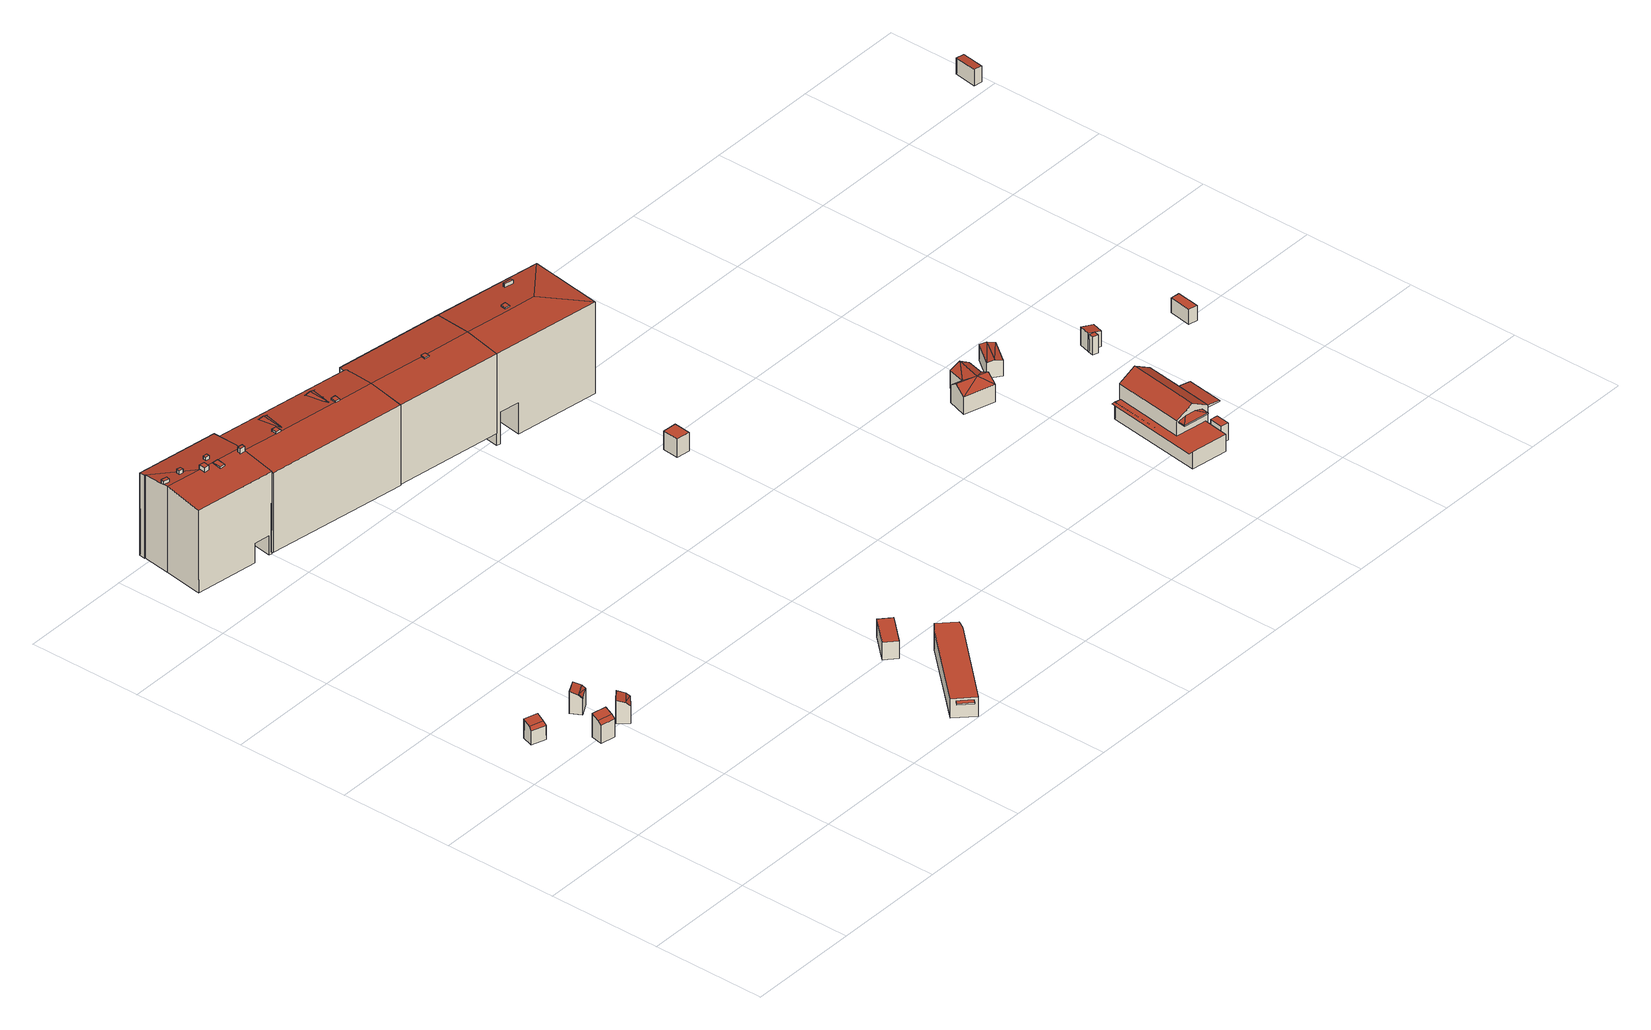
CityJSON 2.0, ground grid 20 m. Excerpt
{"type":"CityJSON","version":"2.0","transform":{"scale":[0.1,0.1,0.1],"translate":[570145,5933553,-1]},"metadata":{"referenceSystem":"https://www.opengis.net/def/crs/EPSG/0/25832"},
"CityObjects":{
"building1":{"type":"Building","attributes":{"Grundfläche 2D":"5.410699","Grundhöhe NN":"6.115"},"geometry":[{"type":"Solid","lod":"3","boundaries":[[[[0,1,2,3]],[[4,0,3,5]],[[5,3,2,6,7]],[[4,5,7,8]],[[1,0,4,8,9]],[[2,1,9,6]],[[7,6,9,8]]]],"semantics":{"surfaces":[{"type":"RoofSurface"},{"type":"WallSurface"},{"type":"GroundSurface"}],"values":[[0,0,1,1,1,1,2]]}}]},
"building2":{"type":"Building","attributes":{"Grundfläche 2D":"5.294416","Grundhöhe NN":"5.683"},"geometry":[{"type":"Solid","lod":"3","boundaries":[[[[10,11,12,13]],[[14,10,13,15]],[[15,13,12,16,17]],[[14,15,17,18]],[[11,10,14,18,19]],[[12,11,19,16]],[[17,16,19,18]]]],"semantics":{"surfaces":[{"type":"RoofSurface"},{"type":"WallSurface"},{"type":"GroundSurface"}],"values":[[0,0,1,1,1,1,2]]}}]},
"building3":{"type":"Building","attributes":{"Grundfläche 2D":"5.165773","Grundhöhe NN":"5.677"},"geometry":[{"type":"Solid","lod":"3","boundaries":[[[[20,21,22,23,24]],[[20,24,25]],[[20,25,26]],[[20,26,21]],[[25,24,23,27,28]],[[26,25,28,29]],[[30,22,21,26,29,31]],[[23,22,30,27]],[[29,28,27,30,31]]]],"semantics":{"surfaces":[{"type":"RoofSurface"},{"type":"WallSurface"},{"type":"GroundSurface"}],"values":[[0,0,0,0,1,1,1,1,2]]}}]},
"building4":{"type":"Building","attributes":{"Grundfläche 2D":"5.502881","Grundhöhe NN":"5.547"},"geometry":[{"type":"Solid","lod":"3","boundaries":[[[[32,33,34,35,36]],[[37,32,36,38]],[[32,37,33]],[[38,36,35,39,40]],[[37,38,40,41]],[[34,33,37,41,42]],[[35,34,42,39]],[[40,39,42,41]]]],"semantics":{"surfaces":[{"type":"RoofSurface"},{"type":"WallSurface"},{"type":"GroundSurface"}],"values":[[0,0,0,1,1,1,1,2]]}}]},
"building5":{"type":"Building","attributes":{"Grundfläche 2D":"150.189141","Grundhöhe NN":"5.157"},"children":["building5-1","building5-2","building5-3","building5-4","building5-5","building5-6","building5-7","building5-8"],"geometry":[{"type":"Solid","lod":"3","boundaries":[[[[43,44,45,46,47,48,49,50]],[[51,52,50,49,48,53,54]],[[43,50,52,55,56]],[[45,44,43,57,58,59]],[[43,56,55,52,60,57]],[[61,62,63,64,65,66,47,46,45,59]],[[53,48,47,66,67]],[[54,53,67,68,69,70,71,72]],[[51,54,72,73]],[[52,51,73,60]],[[69,68,64,63]],[[71,70,62,61]],[[58,57,60,73,72,71,61,59]],[[65,64,68,67,66]],[[63,62,70,69]]]],"semantics":{"surfaces":[{"type":"RoofSurface"},{"type":"WallSurface"},{"type":"GroundSurface"},{"type":"OuterCeilingSurface"}],"values":[[0,0,0,1,1,1,1,1,1,1,1,1,2,2,3]]}}]},
"building5-1":{"type":"BuildingInstallation","parents":["building5"],"geometry":[{"type":"MultiSurface","lod":"3","boundaries":[[[74,75,76,77]],[[76,78,79,77]],[[74,77,79,80]],[[75,74,80,81]],[[76,75,81,78]]],"semantics":{"surfaces":[{"type":"RoofSurface"},{"type":"WallSurface"}],"values":[0,1,1,1,1]}}]},
"building5-2":{"type":"BuildingInstallation","parents":["building5"],"geometry":[{"type":"MultiSurface","lod":"3","boundaries":[[[82,83,84,85]],[[85,84,86,87]],[[82,85,87,88]],[[83,82,88,89]],[[84,83,89,86]]],"semantics":{"surfaces":[{"type":"RoofSurface"},{"type":"WallSurface"}],"values":[0,1,1,1,1]}}]},
"building5-3":{"type":"BuildingInstallation","parents":["building5"],"geometry":[{"type":"MultiSurface","lod":"3","boundaries":[[[90,91,92,93]],[[93,92,94,95]],[[90,93,95,96]],[[91,90,96,97]],[[92,91,97,94]]],"semantics":{"surfaces":[{"type":"RoofSurface"},{"type":"WallSurface"}],"values":[0,1,1,1,1]}}]},
"building5-4":{"type":"BuildingInstallation","parents":["building5"],"geometry":[{"type":"MultiSurface","lod":"3","boundaries":[[[98,99,100,101]],[[102,103,101,100]],[[98,101,103,104]],[[104,105,99,98]],[[100,99,105,102]]],"semantics":{"surfaces":[{"type":"RoofSurface"},{"type":"WallSurface"}],"values":[0,1,1,1,1]}}]},
"building5-5":{"type":"BuildingInstallation","parents":["building5"],"geometry":[{"type":"MultiSurface","lod":"3","boundaries":[[[106,107,108,109,110]],[[111,112,108,107]],[[49,113,109,108,112]],[[110,109,113,114]],[[114,50,111,107,106,110]]],"semantics":{"surfaces":[{"type":"RoofSurface"},{"type":"WallSurface"}],"values":[0,1,1,1,1]}}]},
"building5-6":{"type":"BuildingInstallation","parents":["building5"],"geometry":[{"type":"MultiSurface","lod":"3","boundaries":[[[115,116,117,118]],[[55,56,118,117]],[[56,119,115,118]],[[116,115,119,120]],[[120,55,117,116]]],"semantics":{"surfaces":[{"type":"RoofSurface"},{"type":"WallSurface"}],"values":[0,1,1,1,1]}}]},
"building5-7":{"type":"BuildingInstallation","parents":["building5"],"geometry":[{"type":"MultiSurface","lod":"3","boundaries":[[[121,122,123]],[[124,125,123,122]],[[125,126,121,123]],[[126,124,122,121]],[[126,125,124]]],"semantics":{"surfaces":[{"type":"RoofSurface"},{"type":"WallSurface"},{"type":"OuterCeilingSurface"}],"values":[0,1,1,1,2]}}]},
"building5-8":{"type":"BuildingInstallation","parents":["building5"],"geometry":[{"type":"MultiSurface","lod":"3","boundaries":[[[127,128,129]],[[130,131,129,128]],[[131,132,127,129]],[[132,130,128,127]],[[132,131,130]]],"semantics":{"surfaces":[{"type":"RoofSurface"},{"type":"WallSurface"},{"type":"OuterCeilingSurface"}],"values":[0,1,1,1,2]}}]},
"building6":{"type":"Building","attributes":{"Grundfläche 2D":"307.999459","Grundhöhe NN":"5.565"},"children":["building6-1","building6-2","building6-3","building6-4","building6-5","building6-6"],"geometry":[{"type":"Solid","lod":"3","boundaries":[[[[47,133,134,135,136,137,138,139,140]],[[46,133,47]],[[138,137,136,135,141,142,140,139]],[[47,140,142,143,144]],[[46,47,144,145]],[[133,46,145,146]],[[134,133,146,147]],[[141,135,134,147,148]],[[142,141,148,143]],[[144,143,148,147,146,145]]]],"semantics":{"surfaces":[{"type":"RoofSurface"},{"type":"WallSurface"},{"type":"GroundSurface"}],"values":[[0,0,0,1,1,1,1,1,1,2]]}}]},
"building6-1":{"type":"BuildingInstallation","parents":["building6"],"geometry":[{"type":"MultiSurface","lod":"3","boundaries":[[[149,150,151,152]],[[150,153,154,151]],[[153,150,149]]],"semantics":{"surfaces":[{"type":"RoofSurface"}],"values":[0,0,0]}}]},
"building6-2":{"type":"BuildingInstallation","parents":["building6"],"geometry":[{"type":"MultiSurface","lod":"3","boundaries":[[[155,156,157,158]],[[157,156,139,138]],[[138,159,158,157]],[[155,158,159,160]],[[160,139,156,155]]],"semantics":{"surfaces":[{"type":"RoofSurface"},{"type":"WallSurface"}],"values":[0,1,1,1,1]}}]},
"building6-3":{"type":"BuildingInstallation","parents":["building6"],"geometry":[{"type":"MultiSurface","lod":"3","boundaries":[[[161,162,163,164,165]],[[163,162,166,167]],[[167,137,168,165,164,163]],[[161,165,168,136]],[[136,166,162,161]]],"semantics":{"surfaces":[{"type":"RoofSurface"},{"type":"WallSurface"}],"values":[0,1,1,1,1]}}]},
"building6-4":{"type":"BuildingInstallation","parents":["building6"],"geometry":[{"type":"MultiSurface","lod":"3","boundaries":[[[169,170,171,172]],[[173,174,175,169,172]],[[175,170,169]],[[176,172,171]],[[173,172,176,174]]],"semantics":{"surfaces":[{"type":"RoofSurface"},{"type":"WallSurface"}],"values":[0,0,0,1,1]}}]},
"building6-5":{"type":"BuildingInstallation","parents":["building6"],"geometry":[{"type":"MultiSurface","lod":"3","boundaries":[[[177,178,179,180]],[[181,182,179,178]],[[182,183,180,179]],[[183,184,177,180]],[[184,181,178,177]],[[181,184,183,182]]],"semantics":{"surfaces":[{"type":"RoofSurface"},{"type":"WallSurface"},{"type":"OuterCeilingSurface"}],"values":[0,1,1,1,1,2]}}]},
"building6-6":{"type":"BuildingInstallation","parents":["building6"],"geometry":[{"type":"MultiSurface","lod":"3","boundaries":[[[185,186,187,188]],[[189,190,186,185]],[[190,191,187,186]],[[191,192,188,187]],[[192,189,185,188]],[[190,189,192,191]]],"semantics":{"surfaces":[{"type":"RoofSurface"},{"type":"WallSurface"},{"type":"OuterCeilingSurface"}],"values":[0,1,1,1,1,2]}}]},
"building7":{"type":"Building","attributes":{"Grundfläche 2D":"80.948886","Grundhöhe NN":"-0.001"},"children":["building7-1"],"geometry":[{"type":"Solid","lod":"3","boundaries":[[[[193,194,195,196,197,198]],[[193,198,199,200]],[[194,193,200,201]],[[195,194,201,202]],[[196,195,202,203]],[[197,196,203,204]],[[197,204,199,198]],[[204,203,202,201,200,199]]]],"semantics":{"surfaces":[{"type":"RoofSurface"},{"type":"WallSurface"},{"type":"GroundSurface"}],"values":[[0,1,1,1,1,1,1,2]]}}]},
"building7-1":{"type":"BuildingInstallation","parents":["building7"],"geometry":[{"type":"MultiSurface","lod":"3","boundaries":[[[205,206,207,208]],[[209,210,208,207]],[[210,211,205,208]],[[211,212,206,205]],[[212,209,207,206]],[[212,211,210,209]]],"semantics":{"surfaces":[{"type":"RoofSurface"},{"type":"WallSurface"},{"type":"OuterCeilingSurface"}],"values":[0,1,1,1,1,2]}}]},
"building8":{"type":"Building","attributes":{"Grundfläche 2D":"15.018722","Grundhöhe NN":"0.454"},"geometry":[{"type":"Solid","lod":"3","boundaries":[[[[213,214,215,216]],[[217,218,216,215]],[[218,219,213,216]],[[219,220,214,213]],[[220,217,215,214]],[[220,219,218,217]]]],"semantics":{"surfaces":[{"type":"RoofSurface"},{"type":"WallSurface"},{"type":"GroundSurface"}],"values":[[0,1,1,1,1,2]]}}]},
"building9":{"type":"Building","attributes":{"Grundfläche 2D":"252.329737","Grundhöhe NN":"5.739"},"children":["building9-1"],"geometry":[{"type":"Solid","lod":"3","boundaries":[[[[134,221,222,223,135]],[[224,141,135,223,222,225,226]],[[221,134,227,228]],[[225,222,221,228,229]],[[226,225,229,230]],[[224,226,230,231]],[[141,224,231,232]],[[227,134,135,141,232]],[[231,230,229,228,227,232]]]],"semantics":{"surfaces":[{"type":"RoofSurface"},{"type":"WallSurface"},{"type":"GroundSurface"}],"values":[[0,0,1,1,1,1,1,1,2]]}}]},
"building9-1":{"type":"BuildingInstallation","parents":["building9"],"geometry":[{"type":"MultiSurface","lod":"3","boundaries":[[[233,234,235,236,237]],[[235,234,233,238,223,239]],[[236,235,239,240]],[[241,237,236,240,242]],[[241,238,233,237]]],"semantics":{"surfaces":[{"type":"RoofSurface"},{"type":"WallSurface"}],"values":[0,1,1,1,1]}}]},
"building10":{"type":"Building","attributes":{"Grundfläche 2D":"7.058404","Grundhöhe NN":"5.259"},"geometry":[{"type":"Solid","lod":"3","boundaries":[[[[243,244,245,246]],[[247,248,246,245]],[[248,249,243,246]],[[249,250,244,243]],[[250,247,245,244]],[[250,249,248,247]]]],"semantics":{"surfaces":[{"type":"RoofSurface"},{"type":"WallSurface"},{"type":"GroundSurface"}],"values":[[0,1,1,1,1,2]]}}]},
"building11":{"type":"Building","attributes":{"Grundfläche 2D":"208.920610","Grundhöhe NN":"3.536"},"children":["building11-1","building11-2","building11-3"],"geometry":[{"type":"Solid","lod":"3","boundaries":[[[[222,221,251,252,253]],[[254,252,251]],[[254,255,225,222,253,252]],[[256,257,258,259,260,251,221,261]],[[254,251,260,262]],[[262,263,264,265,266,267,225,255,254]],[[261,221,222,225,267]],[[257,256,266,265]],[[259,258,264,263]],[[260,259,263,262]],[[266,256,261,267]],[[265,264,258,257]]]],"semantics":{"surfaces":[{"type":"RoofSurface"},{"type":"WallSurface"},{"type":"GroundSurface"},{"type":"OuterCeilingSurface"}],"values":[[0,0,0,1,1,1,1,1,1,2,2,3]]}}]},
"building11-1":{"type":"BuildingInstallation","parents":["building11"],"geometry":[{"type":"MultiSurface","lod":"3","boundaries":[[[268,269,270,271]],[[272,273,271,270]],[[268,271,273,274]],[[274,275,269,268]],[[270,269,275,272]]],"semantics":{"surfaces":[{"type":"RoofSurface"},{"type":"WallSurface"}],"values":[0,1,1,1,1]}}]},
"building11-2":{"type":"BuildingInstallation","parents":["building11"],"geometry":[{"type":"MultiSurface","lod":"3","boundaries":[[[276,277,278,279]],[[280,281,279,278]],[[276,279,281,282]],[[282,283,277,276]],[[278,277,283,280]]],"semantics":{"surfaces":[{"type":"RoofSurface"},{"type":"WallSurface"}],"values":[0,1,1,1,1]}}]},
"building11-3":{"type":"BuildingInstallation","parents":["building11"],"geometry":[{"type":"MultiSurface","lod":"3","boundaries":[[[284,285,286,287]],[[288,289,287,286]],[[289,290,284,287]],[[290,291,285,284]],[[291,288,286,285]],[[291,290,289,288]]],"semantics":{"surfaces":[{"type":"RoofSurface"},{"type":"WallSurface"},{"type":"OuterCeilingSurface"}],"values":[0,1,1,1,1,2]}}]},
"building12":{"type":"Building","attributes":{"Grundfläche 2D":"30.756604","Grundhöhe NN":"-0.001"},"geometry":[{"type":"Solid","lod":"3","boundaries":[[[[292,293,294,295]],[[296,297,292]],[[297,293,292]],[[297,298,299,293]],[[300,293,299]],[[301,293,300]],[[301,302,293]],[[302,303,294,293]],[[296,292,295,304,305]],[[297,296,305,306]],[[298,297,306,307]],[[300,299,298,307,308]],[[301,300,308,309]],[[303,302,301,309,310]],[[294,303,310,311]],[[295,294,311,304]],[[311,310,309,308,307,306,305,304]]]],"semantics":{"surfaces":[{"type":"RoofSurface"},{"type":"WallSurface"},{"type":"GroundSurface"}],"values":[[0,0,0,0,0,0,0,0,1,1,1,1,1,1,1,1,2]]}}]},
"building13":{"type":"Building","attributes":{"Grundfläche 2D":"121.237620","Grundhöhe NN":"0.607"},"children":["building13-1","building13-2"],"geometry":[{"type":"Solid","lod":"3","boundaries":[[[[312,313,314,315,316,317]],[[316,315,318,319,320,321]],[[322,323,324,325,326,327,328,329]],[[313,312,317,330,331,329,328]],[[332,333,334,319,318,315,314,313,328,327]],[[335,321,320,319,334,333]],[[330,317,316,321,335]],[[322,329,331,336]],[[325,322,336,337]],[[326,325,337,338]],[[327,326,338,332]],[[332,338,337,336,331,330,335,333]],[[325,324,323,322]]]],"semantics":{"surfaces":[{"type":"RoofSurface"},{"type":"WallSurface"},{"type":"GroundSurface"}],"values":[[0,0,0,1,1,1,1,1,1,1,1,2,0]]}}]},
"building13-1":{"type":"BuildingInstallation","parents":["building13"],"geometry":[{"type":"MultiSurface","lod":"3","boundaries":[[[339,320,319,340]],[[334,341,340,319]],[[341,342,339,340]],[[342,343,320,339]],[[343,334,319,320]],[[343,342,341,334]]],"semantics":{"surfaces":[{"type":"RoofSurface"},{"type":"WallSurface"},{"type":"OuterCeilingSurface"}],"values":[0,1,1,1,1,2]}}]},
"building13-2":{"type":"BuildingInstallation","parents":["building13"],"geometry":[{"type":"MultiSurface","lod":"3","boundaries":[[[344,345,346]],[[347,345,344,348]],[[349,347,348]],[[348,344,346,350,351,349]],[[347,349,351,352]],[[345,347,352,353]],[[346,345,353,350]],[[350,353,352,351]]],"semantics":{"surfaces":[{"type":"RoofSurface"},{"type":"WallSurface"},{"type":"OuterCeilingSurface"}],"values":[0,0,0,1,1,1,1,2]}}]},
"building14":{"type":"Building","attributes":{"Grundfläche 2D":"3.454805","Grundhöhe NN":"0.607"},"geometry":[{"type":"Solid","lod":"3","boundaries":[[[[354,355,356,357]],[[358,359,357,356]],[[359,360,354,357]],[[360,361,355,354]],[[361,358,356,355]],[[361,360,359,358]]]],"semantics":{"surfaces":[{"type":"RoofSurface"},{"type":"WallSurface"},{"type":"GroundSurface"}],"values":[[0,1,1,1,1,2]]}}]},
"building15":{"type":"Building","attributes":{"Grundfläche 2D":"11.473139","Grundhöhe NN":"1.215"},"geometry":[{"type":"Solid","lod":"3","boundaries":[[[[362,363,364]],[[362,364,365]],[[366,365,367]],[[362,365,366]],[[364,363,368,369]],[[367,365,364,369,370]],[[366,367,370,371]],[[368,363,362,366,371]],[[370,369,368,371]]]],"semantics":{"surfaces":[{"type":"RoofSurface"},{"type":"WallSurface"},{"type":"GroundSurface"}],"values":[[0,0,0,0,1,1,1,1,2]]}}]},
"building16":{"type":"Building","attributes":{"Grundfläche 2D":"0.847170","Grundhöhe NN":"1.954"},"geometry":[{"type":"Solid","lod":"3","boundaries":[[[[372,373,374,375]],[[376,377,375,374]],[[377,378,372,375]],[[378,379,373,372]],[[379,376,374,373]],[[379,378,377,376]]]],"semantics":{"surfaces":[{"type":"RoofSurface"},{"type":"WallSurface"},{"type":"GroundSurface"}],"values":[[0,1,1,1,1,2]]}}]},
"building17":{"type":"Building","attributes":{"Grundfläche 2D":"4.514705","Grundhöhe NN":"2.194"},"geometry":[{"type":"Solid","lod":"3","boundaries":[[[[373,380,381,382,383]],[[380,373,383,384,385]],[[381,380,385,386]],[[382,381,386,387]],[[383,382,387,384]],[[385,384,387,386]]]],"semantics":{"surfaces":[{"type":"RoofSurface"},{"type":"WallSurface"},{"type":"GroundSurface"}],"values":[[0,1,1,1,1,2]]}}]},
"building18":{"type":"Building","attributes":{"Grundfläche 2D":"6.150324","Grundhöhe NN":"5.689"},"geometry":[{"type":"Solid","lod":"3","boundaries":[[[[388,389,390,391]],[[392,393,391,390]],[[393,394,388,391]],[[394,395,389,388]],[[395,392,390,389]],[[395,394,393,392]]]],"semantics":{"surfaces":[{"type":"RoofSurface"},{"type":"WallSurface"},{"type":"GroundSurface"}],"values":[[0,1,1,1,1,2]]}}]},
"building19":{"type":"Building","attributes":{"Grundfläche 2D":"6.098079","Grundhöhe NN":"5.100"},"geometry":[{"type":"Solid","lod":"3","boundaries":[[[[396,397,398,399]],[[400,401,399,398]],[[401,402,396,399]],[[402,403,397,396]],[[403,400,398,397]],[[403,402,401,400]]]],"semantics":{"surfaces":[{"type":"RoofSurface"},{"type":"WallSurface"},{"type":"GroundSurface"}],"values":[[0,1,1,1,1,2]]}}]}
},
"vertices":[
[12,419,102],[10,414,97],[35,406,97],[36,412,102],[17,434,106],[41,427,106],[35,406,71],[41,427,71],[17,434,71],[10,414,71],
[110,342,105],[113,356,110],[88,361,110],[85,347,105],[109,335,100],[84,340,100],[88,361,67],[84,340,67],[109,335,67],[113,356,67],
[119,413,103],[141,425,103],[134,437,107],[112,425,107],[118,413,103],[122,407,97],[144,420,97],[112,425,67],[122,407,67],[144,420,67],[134,437,67],[141,425,67],
[148,346,103],[167,362,103],[158,373,107],[138,357,107],[148,345,103],[172,357,97],[152,340,97],[138,357,65],[152,340,65],[172,357,65],[158,373,65],
[12,1115,220],[2,1050,213],[2,1047,213],[146,1026,213],[147,1026,213],[157,1094,220],[85,1104,220],[76,1105,220],[18,1164,214],[19,1164,214],[166,1153,213],[20,1175,212],[14,1129,218],[13,1123,219],[12,1115,62],[2,1050,62],[2,1047,62],[19,1164,62],[113,1031,62],[113,1031,98],[142,1027,98],[142,1027,62],[146,1026,62],[147,1026,62],[166,1153,62],[161,1154,62],[161,1154,98],[131,1158,98],[131,1158,62],[20,1175,62],[18,1164,62],
[110,1100,221],[100,1101,221],[98,1085,221],[108,1084,221],[98,1085,218],[108,1084,218],[110,1100,220],[100,1101,220],
[49,1128,225],[48,1122,225],[55,1121,225],[56,1127,225],[55,1121,218],[56,1127,218],[49,1128,218],[48,1122,218],
[146,1091,228],[145,1085,228],[154,1084,228],[155,1090,228],[154,1084,219],[155,1090,219],[146,1091,219],[145,1085,219],
[101,1120,224],[100,1114,224],[107,1113,224],[108,1119,224],[107,1113,218],[108,1119,218],[101,1120,218],[100,1114,218],
[76,1105,227],[75,1096,227],[84,1095,227],[86,1106,227],[76,1107,227],[75,1096,219],[84,1095,219],[86,1106,220],[76,1107,220],
[23,1121,225],[24,1127,225],[14,1129,225],[13,1123,225],[23,1121,219],[24,1127,218],
[120,1172,189],[106,1162,189],[128,1158,189],[106,1162,187],[128,1158,187],[120,1172,187],
[57,1169,189],[77,1166,189],[68,1179,189],[77,1166,187],[68,1179,187],[57,1169,187],
[146,1023,212],[398,985,213],[407,1049,218],[344,1058,218],[336,1060,218],[228,1076,218],[219,1077,218],[156,1087,218],[416,1105,213],[164,1143,213],[164,1143,66],[147,1026,66],[146,1026,66],[146,1023,66],[398,985,66],[416,1105,66],
[232,1125,213],[243,1121,217],[253,1122,213],[237,1124,213],[237,1081,218],[243,1094,216],
[221,1087,221],[219,1077,221],[228,1076,221],[229,1086,221],[229,1086,217],[221,1087,217],
[344,1058,221],[346,1068,221],[338,1069,221],[336,1060,221],[336,1059,221],[346,1068,217],[338,1069,217],[336,1059,218],
[334,1107,217],[324,1110,213],[327,1083,216],[330,1068,218],[331,1072,217],[337,1084,216],[346,1108,213],[330,1068,217],
[312,1122,85],[312,1121,85],[336,1117,85],[336,1119,85],[312,1121,83],[336,1117,83],[336,1119,83],[312,1122,83],
[245,1133,85],[245,1131,85],[269,1127,85],[269,1129,85],[245,1133,83],[245,1131,83],[269,1127,83],[269,1129,83],
[674,132,45],[682,145,45],[655,171,45],[641,160,45],[523,31,45],[553,2,45],[553,2,10],[674,132,10],[682,145,10],[655,171,10],[641,160,10],[523,31,10],
[523,19,42],[542,0,42],[548,7,42],[529,25,42],[548,7,40],[529,25,40],[523,19,40],[542,0,40],
[626,225,47],[607,242,47],[566,198,47],[585,181,47],[566,198,15],[585,181,15],[626,225,15],[607,242,15],
[588,957,213],[598,1021,218],[515,1033,218],[412,1106,213],[608,1087,213],[413,1115,213],[398,985,67],[588,957,67],[608,1087,67],[413,1115,67],[412,1106,67],[416,1105,67],
[514,1026,220],[515,1033,220],[515,1035,220],[507,1036,220],[505,1027,220],[514,1026,218],[515,1035,218],[507,1036,218],[505,1027,218],[506,1034,218],
[740,713,97],[743,742,97],[719,744,97],[716,716,97],[719,744,63],[716,716,63],[740,713,63],[743,742,63],
[782,928,213],[730,1002,218],[678,1009,218],[802,1057,213],[653,1080,213],[595,956,45],[595,956,103],[631,951,103],[631,951,45],[782,928,45],[588,957,45],[802,1057,45],[651,1080,45],[651,1080,103],[614,1086,103],[614,1086,45],[608,1087,45],
[680,1025,220],[678,1015,220],[687,1014,220],[689,1024,220],[687,1014,218],[689,1024,217],[680,1025,217],[678,1015,218],
[725,1058,220],[724,1054,220],[740,1051,220],[740,1056,220],[740,1051,214],[740,1056,213],[725,1058,213],[724,1054,214],
[668,1090,96],[655,1092,96],[653,1080,106],[666,1078,106],[653,1080,94],[666,1078,94],[668,1090,94],[655,1092,94],
[1182,557,52],[1170,513,52],[1192,524,42],[1199,553,42],[1166,562,42],[1158,532,42],[1138,538,42],[1134,524,52],[1127,504,42],[1181,488,42],[1188,507,52],[1193,523,42],[1199,553,10],[1166,562,10],[1158,532,10],[1138,538,10],[1127,504,10],[1181,488,10],[1193,523,10],[1192,524,10],
[1265,316,74],[1247,193,74],[1264,190,84],[1277,188,92],[1295,314,92],[1266,319,74],[1296,185,81],[1308,184,74],[1317,247,74],[1326,310,74],[1254,318,47],[1248,318,47],[1224,150,47],[1231,149,47],[1296,139,47],[1303,184,47],[1247,193,47],[1265,316,47],[1266,319,16],[1265,316,16],[1303,184,16],[1308,184,16],[1308,184,69],[1326,310,16],[1254,318,16],[1231,149,16],[1296,139,16],
[1340,244,71],[1331,180,71],[1331,180,69],[1340,244,69],[1317,247,69],
[1282,187,77],[1294,171,73],[1296,185,73],[1247,178,73],[1264,190,77],[1249,192,73],[1296,185,71],[1249,192,71],[1247,178,71],[1294,171,71],
[1307,157,47],[1321,155,47],[1324,179,47],[1311,181,47],[1324,179,16],[1311,181,16],[1307,157,16],[1321,155,16],
[1244,556,53],[1235,563,50],[1206,525,50],[1216,518,53],[1255,548,50],[1226,510,50],[1235,563,22],[1206,525,22],[1226,510,22],[1255,548,22],
[1352,431,63],[1355,440,63],[1345,443,63],[1343,434,63],[1345,443,30],[1343,434,30],[1352,431,30],[1355,440,30],
[1365,436,61],[1371,455,61],[1349,462,65],[1343,443,65],[1343,443,32],[1365,436,32],[1371,455,32],[1349,462,32],
[1476,378,94],[1460,380,94],[1454,341,94],[1470,338,94],[1454,341,67],[1470,338,67],[1476,378,67],[1460,380,67],
[1722,975,91],[1737,973,90],[1743,1012,90],[1728,1014,91],[1743,1012,61],[1728,1014,61],[1722,975,61],[1737,973,61]
]}
